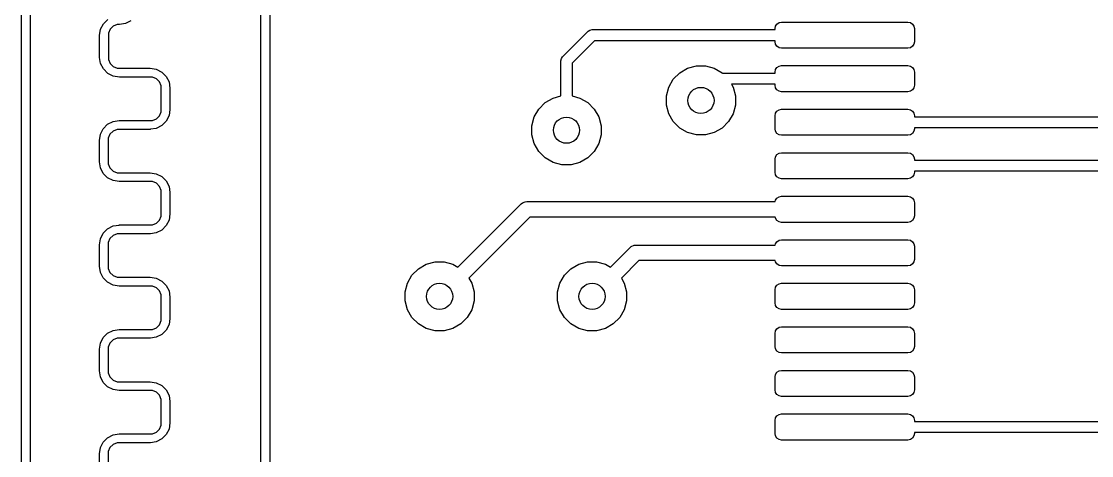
# Model space of a CAD drawing. Extents: x 0.98 to 8.13, y -3.46 to -0.83.
# Drawn here: x 4.3582 to 4.8419, y -2.0897 to -1.8934 of the extents above; entities that cross this region are included whole.
import ezdxf

# ---------------------------------------------------------------- set-up
doc = ezdxf.new("R2010")
doc.units = 0
doc.header["$MEASUREMENT"] = 0
doc.layers.add('BLACK', color=7, linetype='CONTINUOUS')

msp = doc.modelspace()

# ---------------------------------------------------------------- linework, layer by layer
at = {"layer": 'BLACK', "linetype": 'CONTINUOUS'}
for p, q in [((4.35824, -2.21457), (4.35824, -1.85039)), ((4.36224, -1.85122), (4.36224, -2.21457)), ((4.4665, -2.18901), (4.4665, -1.86024)), ((4.4705, -1.86106), (4.4705, -2.1895)), ((4.394, -1.89695), (4.39527, -1.89446)), ((4.39527, -1.89446), (4.39725, -1.89248)), ((4.3997, -1.89553), (4.39831, -1.89692)), ((4.40152, -1.89477), (4.3997, -1.89553)), ((4.4025, -1.89477), (4.40152, -1.89477)), ((4.40251, -1.89477), (4.4025, -1.89477)), ((4.4025, -1.89477), (4.4025, -1.89477)), ((4.40527, -1.89433), (4.40251, -1.89477)), ((4.40776, -1.89306), (4.40527, -1.89433)), ((4.69882, -1.89665), (4.69904, -1.89552)), ((4.69904, -1.89552), (4.69968, -1.89457)), ((4.69968, -1.89457), (4.70064, -1.89393)), ((4.70064, -1.89393), (4.70177, -1.8937)), ((4.70177, -1.8937), (4.75886, -1.8937)), ((4.75886, -1.8937), (4.75999, -1.89393)), ((4.75999, -1.89393), (4.76095, -1.89457)), ((4.76095, -1.89457), (4.76159, -1.89552)), ((4.76159, -1.89552), (4.76181, -1.89665)), ((4.39356, -1.89972), (4.394, -1.89695)), ((4.39356, -1.90963), (4.39356, -1.89972)), ((4.39356, -1.89972), (4.39356, -1.89972)), ((4.39356, -1.89972), (4.39356, -1.89972)), ((4.39831, -1.89692), (4.39756, -1.89874)), ((4.39756, -1.89874), (4.39756, -1.89972)), ((4.39756, -1.89972), (4.39756, -1.90963)), ((4.60282, -1.9094), (4.61437, -1.89784)), ((4.61437, -1.89784), (4.61519, -1.8973)), ((4.61519, -1.8973), (4.61614, -1.89711)), ((4.61614, -1.89711), (4.69882, -1.89711)), ((4.69882, -1.89711), (4.69882, -1.89665)), ((4.76181, -1.89665), (4.76181, -1.90256)), ((4.61718, -1.90211), (4.60708, -1.9122)), ((4.69882, -1.90211), (4.61718, -1.90211)), ((4.69882, -1.90256), (4.69882, -1.90211)), ((4.69904, -1.90369), (4.69882, -1.90256)), ((4.69968, -1.90465), (4.69904, -1.90369)), ((4.70064, -1.90529), (4.69968, -1.90465)), ((4.70177, -1.90551), (4.70064, -1.90529)), ((4.75886, -1.90551), (4.70177, -1.90551)), ((4.75999, -1.90529), (4.75886, -1.90551)), ((4.76095, -1.90465), (4.75999, -1.90529)), ((4.76159, -1.90369), (4.76095, -1.90465)), ((4.76181, -1.90256), (4.76159, -1.90369)), ((4.39357, -1.90968), (4.39356, -1.90963)), ((4.394, -1.91239), (4.39357, -1.90968)), ((4.39756, -1.90963), (4.39756, -1.90963)), ((4.39756, -1.90963), (4.39756, -1.90963)), ((4.39756, -1.90963), (4.39756, -1.90963)), ((4.39756, -1.90963), (4.39756, -1.91061)), ((4.60208, -1.91116), (4.60227, -1.91021)), ((4.60227, -1.91021), (4.60282, -1.9094)), ((4.39527, -1.91489), (4.394, -1.91239)), ((4.39725, -1.91687), (4.39527, -1.91489)), ((4.39756, -1.91061), (4.39831, -1.91243)), ((4.39831, -1.91243), (4.3997, -1.91382)), ((4.3997, -1.91382), (4.40152, -1.91457)), ((4.40152, -1.91457), (4.4025, -1.91457)), ((4.4025, -1.91457), (4.40945, -1.91457)), ((4.40945, -1.91457), (4.41642, -1.91457)), ((4.41642, -1.91457), (4.41642, -1.91458)), ((4.41642, -1.91458), (4.41919, -1.91501)), ((4.41919, -1.91501), (4.42169, -1.91629)), ((4.60208, -1.9271), (4.60208, -1.91116)), ((4.60708, -1.9122), (4.60708, -1.9271)), ((4.65577, -1.91664), (4.65933, -1.91458)), ((4.65933, -1.91458), (4.6633, -1.91352)), ((4.6633, -1.91352), (4.66741, -1.91352)), ((4.66741, -1.91352), (4.67138, -1.91458)), ((4.67138, -1.91458), (4.67494, -1.91664)), ((4.69882, -1.91634), (4.69904, -1.91521)), ((4.69904, -1.91521), (4.69968, -1.91425)), ((4.69968, -1.91425), (4.70064, -1.91361)), ((4.70064, -1.91361), (4.70177, -1.91339)), ((4.70177, -1.91339), (4.75886, -1.91339)), ((4.75886, -1.91339), (4.75999, -1.91361)), ((4.75999, -1.91361), (4.76095, -1.91425)), ((4.76095, -1.91425), (4.76159, -1.91521)), ((4.76159, -1.91521), (4.76181, -1.91634)), ((4.39974, -1.91814), (4.39725, -1.91687)), ((4.4025, -1.91857), (4.39974, -1.91814)), ((4.40945, -1.91857), (4.4025, -1.91857)), ((4.4025, -1.91857), (4.4025, -1.91857)), ((4.4025, -1.91857), (4.4025, -1.91857)), ((4.41642, -1.91857), (4.40945, -1.91857)), ((4.41741, -1.91857), (4.41642, -1.91857)), ((4.41642, -1.91857), (4.41642, -1.91857)), ((4.41642, -1.91857), (4.41642, -1.91857)), ((4.41924, -1.91933), (4.41741, -1.91857)), ((4.42064, -1.92073), (4.41924, -1.91933)), ((4.42169, -1.91629), (4.42368, -1.91827)), ((4.42368, -1.91827), (4.42495, -1.92077)), ((4.65081, -1.92311), (4.65286, -1.91955)), ((4.65286, -1.91955), (4.65577, -1.91664)), ((4.67494, -1.91664), (4.67511, -1.91681)), ((4.67511, -1.91681), (4.6752, -1.91679)), ((4.6752, -1.91679), (4.69882, -1.91679)), ((4.69882, -1.91679), (4.69882, -1.91634)), ((4.76181, -1.91634), (4.76181, -1.92224)), ((4.42139, -1.92256), (4.42064, -1.92073)), ((4.42139, -1.92353), (4.42139, -1.92256)), ((4.42139, -1.92355), (4.42139, -1.92353)), ((4.42139, -1.93323), (4.42139, -1.92355)), ((4.42495, -1.92077), (4.42539, -1.92354)), ((4.42539, -1.92354), (4.42539, -1.92354)), ((4.42539, -1.92354), (4.42539, -1.92355)), ((4.42539, -1.92355), (4.42539, -1.92355)), ((4.42539, -1.92355), (4.42539, -1.93323)), ((4.64974, -1.92708), (4.65081, -1.92311)), ((4.69882, -1.92179), (4.67914, -1.92179)), ((4.67914, -1.92179), (4.6799, -1.92311)), ((4.6799, -1.92311), (4.68097, -1.92708)), ((4.69882, -1.92224), (4.69882, -1.92179)), ((4.69904, -1.92337), (4.69882, -1.92224)), ((4.69968, -1.92433), (4.69904, -1.92337)), ((4.70064, -1.92497), (4.69968, -1.92433)), ((4.70177, -1.9252), (4.70064, -1.92497)), ((4.75999, -1.92497), (4.75886, -1.9252)), ((4.76095, -1.92433), (4.75999, -1.92497)), ((4.76159, -1.92337), (4.76095, -1.92433)), ((4.76181, -1.92224), (4.76159, -1.92337)), ((4.595, -1.9301), (4.59856, -1.92805)), ((4.59856, -1.92805), (4.60208, -1.9271)), ((4.60708, -1.9271), (4.61061, -1.92805)), ((4.61061, -1.92805), (4.61417, -1.9301)), ((4.64974, -1.93119), (4.64974, -1.92708)), ((4.68097, -1.92708), (4.68097, -1.93119)), ((4.75886, -1.9252), (4.70177, -1.9252)), ((4.42063, -1.93604), (4.42139, -1.93421)), ((4.42139, -1.93421), (4.42139, -1.93323)), ((4.42539, -1.93323), (4.42495, -1.936)), ((4.42539, -1.93323), (4.42539, -1.93323)), ((4.42539, -1.93323), (4.42539, -1.93323)), ((4.59003, -1.93657), (4.59209, -1.93301)), ((4.59209, -1.93301), (4.595, -1.9301)), ((4.61417, -1.9301), (4.61708, -1.93301)), ((4.61708, -1.93301), (4.61913, -1.93657)), ((4.65081, -1.93516), (4.64974, -1.93119)), ((4.68097, -1.93119), (4.6799, -1.93516)), ((4.69904, -1.93489), (4.69968, -1.93394)), ((4.69968, -1.93394), (4.70064, -1.9333)), ((4.70064, -1.9333), (4.70177, -1.93307)), ((4.70177, -1.93307), (4.75886, -1.93307)), ((4.75886, -1.93307), (4.75999, -1.9333)), ((4.75999, -1.9333), (4.76095, -1.93394)), ((4.76095, -1.93394), (4.76159, -1.93489)), ((4.39721, -1.93991), (4.39971, -1.93864)), ((4.39971, -1.93864), (4.40239, -1.93821)), ((4.40239, -1.93821), (4.40248, -1.9382)), ((4.40248, -1.9382), (4.40945, -1.9382)), ((4.40945, -1.9382), (4.41642, -1.9382)), ((4.41642, -1.9382), (4.41642, -1.93819)), ((4.41642, -1.93819), (4.41741, -1.93819)), ((4.41642, -1.9382), (4.41642, -1.9382)), ((4.41642, -1.9382), (4.41642, -1.9382)), ((4.41741, -1.93819), (4.41923, -1.93744)), ((4.41923, -1.93744), (4.42063, -1.93604)), ((4.42368, -1.9385), (4.42169, -1.94048)), ((4.42495, -1.936), (4.42368, -1.9385)), ((4.58897, -1.94054), (4.59003, -1.93657)), ((4.61913, -1.93657), (4.6202, -1.94054)), ((4.65286, -1.93872), (4.65081, -1.93516)), ((4.65577, -1.94163), (4.65286, -1.93872)), ((4.67785, -1.93872), (4.67494, -1.94163)), ((4.6799, -1.93516), (4.67785, -1.93872)), ((4.69882, -1.93602), (4.69904, -1.93489)), ((4.69882, -1.94193), (4.69882, -1.93602)), ((4.76159, -1.93489), (4.76181, -1.93602)), ((4.76181, -1.93602), (4.76181, -1.93648)), ((4.76181, -1.93648), (5.00984, -1.93648)), ((4.39395, -1.9444), (4.39522, -1.9419)), ((4.39522, -1.9419), (4.39721, -1.93991)), ((4.39966, -1.94296), (4.39826, -1.94435)), ((4.40149, -1.9422), (4.39966, -1.94296)), ((4.40248, -1.9422), (4.40149, -1.9422)), ((4.40945, -1.9422), (4.40248, -1.9422)), ((4.40248, -1.9422), (4.40248, -1.9422)), ((4.40248, -1.9422), (4.40248, -1.9422)), ((4.40248, -1.9422), (4.40248, -1.9422)), ((4.41642, -1.9422), (4.40945, -1.9422)), ((4.41651, -1.94218), (4.41642, -1.9422)), ((4.41642, -1.9422), (4.41642, -1.9422)), ((4.41919, -1.94175), (4.41651, -1.94218)), ((4.42169, -1.94048), (4.41919, -1.94175)), ((4.58897, -1.94465), (4.58897, -1.94054)), ((4.6202, -1.94054), (4.6202, -1.94465)), ((4.65933, -1.94368), (4.65577, -1.94163)), ((4.6633, -1.94475), (4.65933, -1.94368)), ((4.67138, -1.94368), (4.66741, -1.94475)), ((4.67494, -1.94163), (4.67138, -1.94368)), ((4.69904, -1.94306), (4.69882, -1.94193)), ((4.69968, -1.94402), (4.69904, -1.94306)), ((4.70064, -1.94466), (4.69968, -1.94402)), ((4.76095, -1.94402), (4.75999, -1.94466)), ((4.76159, -1.94306), (4.76095, -1.94402)), ((4.76181, -1.94193), (4.76159, -1.94306)), ((5.00881, -1.94148), (4.76181, -1.94148)), ((4.76181, -1.94148), (4.76181, -1.94193)), ((4.39351, -1.94717), (4.39395, -1.9444)), ((4.39351, -1.95685), (4.39351, -1.94717)), ((4.39351, -1.94717), (4.39351, -1.94717)), ((4.39351, -1.94717), (4.39351, -1.94717)), ((4.39826, -1.94435), (4.39751, -1.94618)), ((4.39751, -1.94618), (4.39751, -1.94717)), ((4.39751, -1.94717), (4.39751, -1.95685)), ((4.59003, -1.94862), (4.58897, -1.94465)), ((4.59209, -1.95218), (4.59003, -1.94862)), ((4.61913, -1.94862), (4.61708, -1.95218)), ((4.6202, -1.94465), (4.61913, -1.94862)), ((4.66741, -1.94475), (4.6633, -1.94475)), ((4.70177, -1.94488), (4.70064, -1.94466)), ((4.75886, -1.94488), (4.70177, -1.94488)), ((4.75999, -1.94466), (4.75886, -1.94488)), ((4.595, -1.95509), (4.59209, -1.95218)), ((4.61708, -1.95218), (4.61417, -1.95509)), ((4.69904, -1.95458), (4.69968, -1.95362)), ((4.69968, -1.95362), (4.70064, -1.95298)), ((4.70064, -1.95298), (4.70177, -1.95276)), ((4.70177, -1.95276), (4.75886, -1.95276)), ((4.75886, -1.95276), (4.75999, -1.95298)), ((4.75999, -1.95298), (4.76095, -1.95362)), ((4.76095, -1.95362), (4.76159, -1.95458)), ((4.39394, -1.95962), (4.3935, -1.95685)), ((4.3935, -1.95685), (4.39351, -1.95685)), ((4.39351, -1.95685), (4.39351, -1.95685)), ((4.39351, -1.95685), (4.39351, -1.95685)), ((4.39751, -1.95685), (4.3975, -1.95687)), ((4.3975, -1.95687), (4.3975, -1.95784)), ((4.3975, -1.95784), (4.39826, -1.95966)), ((4.59856, -1.95715), (4.595, -1.95509)), ((4.60253, -1.95821), (4.59856, -1.95715)), ((4.60664, -1.95821), (4.60253, -1.95821)), ((4.61061, -1.95715), (4.60664, -1.95821)), ((4.61417, -1.95509), (4.61061, -1.95715)), ((4.69882, -1.95571), (4.69904, -1.95458)), ((4.69882, -1.96161), (4.69882, -1.95571)), ((4.76159, -1.95458), (4.76181, -1.95571)), ((4.76181, -1.95571), (4.76181, -1.95616)), ((4.76181, -1.95616), (4.99395, -1.95616)), ((4.39522, -1.96212), (4.39394, -1.95962)), ((4.3972, -1.96411), (4.39522, -1.96212)), ((4.39826, -1.95966), (4.39966, -1.96106)), ((4.39966, -1.96106), (4.40149, -1.96182)), ((4.40149, -1.96182), (4.40248, -1.96182)), ((4.40248, -1.96182), (4.40248, -1.96182)), ((4.40248, -1.96182), (4.40248, -1.96182)), ((4.40248, -1.96182), (4.40945, -1.96182)), ((4.40945, -1.96182), (4.41642, -1.96182)), ((4.41642, -1.96182), (4.41642, -1.96182)), ((4.41642, -1.96182), (4.41919, -1.96226)), ((4.41919, -1.96226), (4.42169, -1.96353)), ((4.42169, -1.96353), (4.42368, -1.96552)), ((4.69904, -1.96274), (4.69882, -1.96161)), ((4.69968, -1.9637), (4.69904, -1.96274)), ((4.76159, -1.96274), (4.76095, -1.9637)), ((4.76181, -1.96161), (4.76159, -1.96274)), ((4.99292, -1.96116), (4.76181, -1.96116)), ((4.76181, -1.96116), (4.76181, -1.96161)), ((4.39971, -1.96538), (4.3972, -1.96411)), ((4.40248, -1.96582), (4.39971, -1.96538)), ((4.40945, -1.96582), (4.40248, -1.96582)), ((4.40248, -1.96582), (4.40248, -1.96582)), ((4.40248, -1.96582), (4.40248, -1.96582)), ((4.41642, -1.96582), (4.40945, -1.96582)), ((4.41741, -1.96582), (4.41642, -1.96582)), ((4.41642, -1.96582), (4.41642, -1.96582)), ((4.41642, -1.96582), (4.41642, -1.96582)), ((4.41924, -1.96658), (4.41741, -1.96582)), ((4.42064, -1.96797), (4.41924, -1.96658)), ((4.42139, -1.9698), (4.42064, -1.96797)), ((4.42368, -1.96552), (4.42495, -1.96802)), ((4.42495, -1.96802), (4.42539, -1.97079)), ((4.70064, -1.96434), (4.69968, -1.9637)), ((4.70177, -1.96457), (4.70064, -1.96434)), ((4.75886, -1.96457), (4.70177, -1.96457)), ((4.75999, -1.96434), (4.75886, -1.96457)), ((4.76095, -1.9637), (4.75999, -1.96434)), ((4.42139, -1.97077), (4.42139, -1.9698)), ((4.42139, -1.97079), (4.42139, -1.97077)), ((4.42139, -1.98047), (4.42139, -1.97079)), ((4.42539, -1.97079), (4.42539, -1.97079)), ((4.42539, -1.97079), (4.42539, -1.97079)), ((4.42539, -1.97079), (4.42539, -1.97079)), ((4.42539, -1.97079), (4.42539, -1.98047)), ((4.69904, -1.97426), (4.69968, -1.97331)), ((4.69968, -1.97331), (4.70064, -1.97267)), ((4.70064, -1.97267), (4.70177, -1.97244)), ((4.70177, -1.97244), (4.75886, -1.97244)), ((4.75886, -1.97244), (4.75999, -1.97267)), ((4.75999, -1.97267), (4.76095, -1.97331)), ((4.76095, -1.97331), (4.76159, -1.97426)), ((4.55554, -2.00448), (4.58414, -1.97587)), ((4.58414, -1.97587), (4.58467, -1.97544)), ((4.58467, -1.97544), (4.58593, -1.97491)), ((4.58593, -1.97491), (4.58661, -1.97485)), ((4.58661, -1.97485), (4.69893, -1.97485)), ((4.69893, -1.97485), (4.69904, -1.97426)), ((4.76159, -1.97426), (4.76181, -1.97539)), ((4.76181, -1.97539), (4.76181, -1.9813)), ((4.42063, -1.98328), (4.42139, -1.98146)), ((4.42139, -1.98146), (4.42139, -1.98047)), ((4.42539, -1.98047), (4.42495, -1.98324)), ((4.42539, -1.98047), (4.42539, -1.98047)), ((4.42539, -1.98047), (4.42539, -1.98047)), ((4.58806, -1.98185), (4.56049, -2.00942)), ((4.69893, -1.98185), (4.58806, -1.98185)), ((4.69904, -1.98243), (4.69893, -1.98185)), ((4.69968, -1.98339), (4.69904, -1.98243)), ((4.76159, -1.98243), (4.76095, -1.98339)), ((4.76181, -1.9813), (4.76159, -1.98243)), ((4.39522, -1.98914), (4.39721, -1.98716)), ((4.39721, -1.98716), (4.39971, -1.98588)), ((4.39971, -1.98588), (4.40239, -1.98546)), ((4.40239, -1.98546), (4.40248, -1.98544)), ((4.40248, -1.98544), (4.40945, -1.98544)), ((4.40945, -1.98544), (4.41642, -1.98544)), ((4.41642, -1.98544), (4.41642, -1.98544)), ((4.41642, -1.98544), (4.41642, -1.98544)), ((4.41642, -1.98544), (4.41642, -1.98544)), ((4.41642, -1.98544), (4.41741, -1.98544)), ((4.41741, -1.98544), (4.41923, -1.98468)), ((4.42169, -1.98773), (4.41919, -1.989)), ((4.41923, -1.98468), (4.42063, -1.98328)), ((4.42368, -1.98574), (4.42169, -1.98773)), ((4.42495, -1.98324), (4.42368, -1.98574)), ((4.70064, -1.98403), (4.69968, -1.98339)), ((4.70177, -1.98425), (4.70064, -1.98403)), ((4.75886, -1.98425), (4.70177, -1.98425)), ((4.75999, -1.98403), (4.75886, -1.98425)), ((4.76095, -1.98339), (4.75999, -1.98403)), ((4.39351, -1.99441), (4.39395, -1.99164)), ((4.39395, -1.99164), (4.39522, -1.98914)), ((4.39826, -1.9916), (4.39751, -1.99342)), ((4.39966, -1.9902), (4.39826, -1.9916)), ((4.40149, -1.98944), (4.39966, -1.9902)), ((4.40248, -1.98944), (4.40149, -1.98944)), ((4.40945, -1.98944), (4.40248, -1.98944)), ((4.40248, -1.98944), (4.40248, -1.98944)), ((4.40248, -1.98944), (4.40248, -1.98944)), ((4.40248, -1.98944), (4.40248, -1.98944)), ((4.41642, -1.98944), (4.40945, -1.98944)), ((4.41651, -1.98942), (4.41642, -1.98944)), ((4.41642, -1.98944), (4.41642, -1.98944)), ((4.41919, -1.989), (4.41651, -1.98942)), ((4.69968, -1.99299), (4.70064, -1.99235)), ((4.70064, -1.99235), (4.70177, -1.99213)), ((4.70177, -1.99213), (4.75886, -1.99213)), ((4.75886, -1.99213), (4.75999, -1.99235)), ((4.75999, -1.99235), (4.76095, -1.99299)), ((4.39351, -2.00409), (4.39351, -1.99441)), ((4.39351, -1.99441), (4.39351, -1.99441)), ((4.39351, -1.99441), (4.39351, -1.99441)), ((4.39751, -1.99342), (4.39751, -1.99441)), ((4.39751, -1.99441), (4.39751, -2.00409)), ((4.62443, -2.00448), (4.63335, -1.99556)), ((4.63335, -1.99556), (4.63388, -1.99512)), ((4.63388, -1.99512), (4.63514, -1.9946)), ((4.63514, -1.9946), (4.63583, -1.99453)), ((4.63583, -1.99453), (4.69893, -1.99453)), ((4.69893, -1.99453), (4.69904, -1.99395)), ((4.69904, -1.99395), (4.69968, -1.99299)), ((4.76095, -1.99299), (4.76159, -1.99395)), ((4.76159, -1.99395), (4.76181, -1.99508)), ((4.76181, -1.99508), (4.76181, -2.00098)), ((4.54122, -2.00317), (4.54519, -2.0021)), ((4.54519, -2.0021), (4.5493, -2.0021)), ((4.5493, -2.0021), (4.55327, -2.00317)), ((4.61012, -2.00317), (4.61409, -2.0021)), ((4.61409, -2.0021), (4.6182, -2.0021)), ((4.6182, -2.0021), (4.62217, -2.00317)), ((4.63728, -2.00153), (4.62938, -2.00942)), ((4.69893, -2.00153), (4.63728, -2.00153)), ((4.69904, -2.00211), (4.69893, -2.00153)), ((4.69968, -2.00307), (4.69904, -2.00211)), ((4.76159, -2.00211), (4.76095, -2.00307)), ((4.76181, -2.00098), (4.76159, -2.00211)), ((4.39394, -2.00687), (4.3935, -2.00409)), ((4.3935, -2.00409), (4.39351, -2.00409)), ((4.39351, -2.00409), (4.39351, -2.00409)), ((4.39351, -2.00409), (4.39351, -2.00409)), ((4.39522, -2.00937), (4.39394, -2.00687)), ((4.39751, -2.00409), (4.3975, -2.00411)), ((4.3975, -2.00411), (4.3975, -2.00508)), ((4.3975, -2.00508), (4.39826, -2.00691)), ((4.39826, -2.00691), (4.39966, -2.00831)), ((4.53475, -2.00813), (4.53766, -2.00522)), ((4.53766, -2.00522), (4.54122, -2.00317)), ((4.55327, -2.00317), (4.55554, -2.00448)), ((4.60365, -2.00813), (4.60655, -2.00522)), ((4.60655, -2.00522), (4.61012, -2.00317)), ((4.62217, -2.00317), (4.62443, -2.00448)), ((4.70064, -2.00371), (4.69968, -2.00307)), ((4.70177, -2.00394), (4.70064, -2.00371)), ((4.75886, -2.00394), (4.70177, -2.00394)), ((4.75999, -2.00371), (4.75886, -2.00394)), ((4.76095, -2.00307), (4.75999, -2.00371)), ((4.3972, -2.01135), (4.39522, -2.00937)), ((4.39971, -2.01262), (4.3972, -2.01135)), ((4.39966, -2.00831), (4.40149, -2.00906)), ((4.40149, -2.00906), (4.40248, -2.00906)), ((4.40248, -2.00906), (4.40248, -2.00906)), ((4.40248, -2.00906), (4.40248, -2.00906)), ((4.40248, -2.00906), (4.40945, -2.00906)), ((4.40945, -2.00906), (4.41642, -2.00906)), ((4.41642, -2.00906), (4.41642, -2.00906)), ((4.41642, -2.00906), (4.41919, -2.0095)), ((4.41919, -2.0095), (4.42169, -2.01078)), ((4.42169, -2.01078), (4.42368, -2.01276)), ((4.53163, -2.01566), (4.53269, -2.01169)), ((4.53269, -2.01169), (4.53475, -2.00813)), ((4.56049, -2.00942), (4.56179, -2.01169)), ((4.56179, -2.01169), (4.56286, -2.01566)), ((4.60053, -2.01566), (4.60159, -2.01169)), ((4.60159, -2.01169), (4.60365, -2.00813)), ((4.62938, -2.00942), (4.63069, -2.01169)), ((4.63069, -2.01169), (4.63176, -2.01566)), ((4.69968, -2.01268), (4.70064, -2.01204)), ((4.70064, -2.01204), (4.70177, -2.01181)), ((4.70177, -2.01181), (4.75886, -2.01181)), ((4.75886, -2.01181), (4.75999, -2.01204)), ((4.75999, -2.01204), (4.76095, -2.01268)), ((4.40248, -2.01306), (4.39971, -2.01262)), ((4.40945, -2.01306), (4.40248, -2.01306)), ((4.40248, -2.01306), (4.40248, -2.01306)), ((4.40248, -2.01306), (4.40248, -2.01306)), ((4.41642, -2.01306), (4.40945, -2.01306)), ((4.41741, -2.01306), (4.41642, -2.01306)), ((4.41642, -2.01306), (4.41642, -2.01306)), ((4.41642, -2.01306), (4.41642, -2.01306)), ((4.41924, -2.01382), (4.41741, -2.01306)), ((4.42064, -2.01522), (4.41924, -2.01382)), ((4.42139, -2.01705), (4.42064, -2.01522)), ((4.42368, -2.01276), (4.42495, -2.01526)), ((4.42495, -2.01526), (4.42539, -2.01803)), ((4.53163, -2.01977), (4.53163, -2.01566)), ((4.56286, -2.01566), (4.56286, -2.01977)), ((4.60053, -2.01977), (4.60053, -2.01566)), ((4.63176, -2.01566), (4.63176, -2.01977)), ((4.69882, -2.01476), (4.69904, -2.01363)), ((4.69882, -2.02067), (4.69882, -2.01476)), ((4.69904, -2.01363), (4.69968, -2.01268)), ((4.76095, -2.01268), (4.76159, -2.01363)), ((4.76159, -2.01363), (4.76181, -2.01476)), ((4.76181, -2.01476), (4.76181, -2.02067)), ((4.42139, -2.01802), (4.42139, -2.01705)), ((4.42139, -2.01803), (4.42139, -2.01802)), ((4.42139, -2.02771), (4.42139, -2.01803)), ((4.42539, -2.01803), (4.42539, -2.01803)), ((4.42539, -2.01803), (4.42539, -2.01803)), ((4.42539, -2.01803), (4.42539, -2.01803)), ((4.42539, -2.01803), (4.42539, -2.02771)), ((4.53269, -2.02374), (4.53163, -2.01977)), ((4.56286, -2.01977), (4.56179, -2.02374)), ((4.60159, -2.02374), (4.60053, -2.01977)), ((4.63176, -2.01977), (4.63069, -2.02374)), ((4.69904, -2.0218), (4.69882, -2.02067)), ((4.76181, -2.02067), (4.76159, -2.0218)), ((4.53475, -2.0273), (4.53269, -2.02374)), ((4.56179, -2.02374), (4.55974, -2.0273)), ((4.60365, -2.0273), (4.60159, -2.02374)), ((4.63069, -2.02374), (4.62864, -2.0273)), ((4.69968, -2.02276), (4.69904, -2.0218)), ((4.70064, -2.0234), (4.69968, -2.02276)), ((4.70177, -2.02362), (4.70064, -2.0234)), ((4.75886, -2.02362), (4.70177, -2.02362)), ((4.75999, -2.0234), (4.75886, -2.02362)), ((4.76095, -2.02276), (4.75999, -2.0234)), ((4.76159, -2.0218), (4.76095, -2.02276)), ((4.41923, -2.03193), (4.42063, -2.03053)), ((4.42063, -2.03053), (4.42139, -2.0287)), ((4.42139, -2.0287), (4.42139, -2.02771)), ((4.42495, -2.03049), (4.42368, -2.03299)), ((4.42539, -2.02771), (4.42495, -2.03049)), ((4.42539, -2.02771), (4.42539, -2.02771)), ((4.42539, -2.02771), (4.42539, -2.02771)), ((4.53766, -2.03021), (4.53475, -2.0273)), ((4.54122, -2.03227), (4.53766, -2.03021)), ((4.55683, -2.03021), (4.55327, -2.03227)), ((4.55974, -2.0273), (4.55683, -2.03021)), ((4.60655, -2.03021), (4.60365, -2.0273)), ((4.61012, -2.03227), (4.60655, -2.03021)), ((4.62573, -2.03021), (4.62217, -2.03227)), ((4.62864, -2.0273), (4.62573, -2.03021)), ((4.39522, -2.03638), (4.39721, -2.0344)), ((4.39721, -2.0344), (4.39971, -2.03313)), ((4.39971, -2.03313), (4.40239, -2.0327)), ((4.40239, -2.0327), (4.40248, -2.03269)), ((4.40248, -2.03269), (4.40945, -2.03269)), ((4.40945, -2.03269), (4.41642, -2.03269)), ((4.41642, -2.03269), (4.41642, -2.03268)), ((4.41642, -2.03268), (4.41741, -2.03268)), ((4.41642, -2.03269), (4.41642, -2.03269)), ((4.41642, -2.03269), (4.41642, -2.03269)), ((4.41741, -2.03268), (4.41923, -2.03193)), ((4.42169, -2.03497), (4.41919, -2.03624)), ((4.42368, -2.03299), (4.42169, -2.03497)), ((4.54519, -2.03333), (4.54122, -2.03227)), ((4.5493, -2.03333), (4.54519, -2.03333)), ((4.55327, -2.03227), (4.5493, -2.03333)), ((4.61409, -2.03333), (4.61012, -2.03227)), ((4.6182, -2.03333), (4.61409, -2.03333)), ((4.62217, -2.03227), (4.6182, -2.03333)), ((4.69882, -2.03445), (4.69904, -2.03332)), ((4.69882, -2.04035), (4.69882, -2.03445)), ((4.69904, -2.03332), (4.69968, -2.03236)), ((4.69968, -2.03236), (4.70064, -2.03172)), ((4.70064, -2.03172), (4.70177, -2.0315)), ((4.70177, -2.0315), (4.75886, -2.0315)), ((4.75886, -2.0315), (4.75999, -2.03172)), ((4.75999, -2.03172), (4.76095, -2.03236)), ((4.76095, -2.03236), (4.76159, -2.03332)), ((4.76159, -2.03332), (4.76181, -2.03445)), ((4.76181, -2.03445), (4.76181, -2.04035)), ((4.39351, -2.04166), (4.39395, -2.03888)), ((4.39395, -2.03888), (4.39522, -2.03638)), ((4.39826, -2.03884), (4.39751, -2.04067)), ((4.39751, -2.04067), (4.39751, -2.04166)), ((4.39966, -2.03744), (4.39826, -2.03884)), ((4.40149, -2.03669), (4.39966, -2.03744)), ((4.40248, -2.03669), (4.40149, -2.03669)), ((4.40248, -2.03669), (4.40248, -2.03669)), ((4.40248, -2.03669), (4.40248, -2.03669)), ((4.40945, -2.03669), (4.40248, -2.03669)), ((4.40248, -2.03669), (4.40248, -2.03669)), ((4.41642, -2.03669), (4.40945, -2.03669)), ((4.41651, -2.03667), (4.41642, -2.03669)), ((4.41642, -2.03669), (4.41642, -2.03669)), ((4.41919, -2.03624), (4.41651, -2.03667)), ((4.69904, -2.04148), (4.69882, -2.04035)), ((4.76181, -2.04035), (4.76159, -2.04148)), ((4.39351, -2.05134), (4.39351, -2.04166)), ((4.39351, -2.04166), (4.39351, -2.04166)), ((4.39351, -2.04166), (4.39351, -2.04166)), ((4.39751, -2.04166), (4.39751, -2.05134)), ((4.69968, -2.04244), (4.69904, -2.04148)), ((4.70064, -2.04308), (4.69968, -2.04244)), ((4.70177, -2.04331), (4.70064, -2.04308)), ((4.75886, -2.04331), (4.70177, -2.04331)), ((4.75999, -2.04308), (4.75886, -2.04331)), ((4.76095, -2.04244), (4.75999, -2.04308)), ((4.76159, -2.04148), (4.76095, -2.04244)), ((4.39394, -2.05411), (4.3935, -2.05134)), ((4.3935, -2.05134), (4.39351, -2.05134)), ((4.39351, -2.05134), (4.39351, -2.05134)), ((4.39351, -2.05134), (4.39351, -2.05134)), ((4.39522, -2.05661), (4.39394, -2.05411)), ((4.39751, -2.05134), (4.3975, -2.05135)), ((4.3975, -2.05135), (4.3975, -2.05232)), ((4.3975, -2.05232), (4.39826, -2.05415)), ((4.39826, -2.05415), (4.39966, -2.05555)), ((4.39966, -2.05555), (4.40149, -2.05631)), ((4.69882, -2.05413), (4.69904, -2.053)), ((4.69882, -2.06004), (4.69882, -2.05413)), ((4.69904, -2.053), (4.69968, -2.05205)), ((4.69968, -2.05205), (4.70064, -2.05141)), ((4.70064, -2.05141), (4.70177, -2.05118)), ((4.70177, -2.05118), (4.75886, -2.05118)), ((4.75886, -2.05118), (4.75999, -2.05141)), ((4.75999, -2.05141), (4.76095, -2.05205)), ((4.76095, -2.05205), (4.76159, -2.053)), ((4.76159, -2.053), (4.76181, -2.05413)), ((4.76181, -2.05413), (4.76181, -2.06004)), ((4.3972, -2.05859), (4.39522, -2.05661)), ((4.39971, -2.05987), (4.3972, -2.05859)), ((4.40248, -2.06031), (4.39971, -2.05987)), ((4.40149, -2.05631), (4.40248, -2.05631)), ((4.40248, -2.05631), (4.40248, -2.05631)), ((4.40248, -2.05631), (4.40248, -2.05631)), ((4.40248, -2.05631), (4.40945, -2.05631)), ((4.40945, -2.06031), (4.40248, -2.06031)), ((4.40248, -2.06031), (4.40248, -2.06031)), ((4.40248, -2.06031), (4.40248, -2.06031)), ((4.40945, -2.05631), (4.41642, -2.05631)), ((4.41642, -2.06031), (4.40945, -2.06031)), ((4.41642, -2.05631), (4.41642, -2.05631)), ((4.41642, -2.05631), (4.41919, -2.05675)), ((4.41741, -2.06031), (4.41642, -2.06031)), ((4.41642, -2.06031), (4.41642, -2.06031)), ((4.41642, -2.06031), (4.41642, -2.06031)), ((4.41924, -2.06106), (4.41741, -2.06031)), ((4.41919, -2.05675), (4.42169, -2.05802)), ((4.42169, -2.05802), (4.42368, -2.06)), ((4.42368, -2.06), (4.42495, -2.0625)), ((4.69904, -2.06117), (4.69882, -2.06004)), ((4.76181, -2.06004), (4.76159, -2.06117)), ((4.42064, -2.06246), (4.41924, -2.06106)), ((4.42139, -2.06429), (4.42064, -2.06246)), ((4.42139, -2.06526), (4.42139, -2.06429)), ((4.42495, -2.0625), (4.42539, -2.06528)), ((4.69968, -2.06213), (4.69904, -2.06117)), ((4.70064, -2.06277), (4.69968, -2.06213)), ((4.70177, -2.06299), (4.70064, -2.06277)), ((4.75886, -2.06299), (4.70177, -2.06299)), ((4.75999, -2.06277), (4.75886, -2.06299)), ((4.76095, -2.06213), (4.75999, -2.06277)), ((4.76159, -2.06117), (4.76095, -2.06213)), ((4.42139, -2.06528), (4.42139, -2.06526)), ((4.42139, -2.07496), (4.42139, -2.06528)), ((4.42539, -2.06528), (4.42539, -2.06528)), ((4.42539, -2.06528), (4.42539, -2.06528)), ((4.42539, -2.06528), (4.42539, -2.06528)), ((4.42539, -2.06528), (4.42539, -2.07496)), ((4.69882, -2.07382), (4.69904, -2.07269)), ((4.69882, -2.07972), (4.69882, -2.07382)), ((4.69904, -2.07269), (4.69968, -2.07173)), ((4.69968, -2.07173), (4.70064, -2.07109)), ((4.70064, -2.07109), (4.70177, -2.07087)), ((4.70177, -2.07087), (4.75886, -2.07087)), ((4.75886, -2.07087), (4.75999, -2.07109)), ((4.75999, -2.07109), (4.76095, -2.07173)), ((4.76095, -2.07173), (4.76159, -2.07269)), ((4.76159, -2.07269), (4.76181, -2.07382)), ((4.76181, -2.07382), (4.76181, -2.07427)), ((4.76181, -2.07427), (5.09843, -2.07427)), ((4.41741, -2.07993), (4.41923, -2.07917)), ((4.41923, -2.07917), (4.42063, -2.07777)), ((4.42063, -2.07777), (4.42139, -2.07595)), ((4.42139, -2.07595), (4.42139, -2.07496)), ((4.42495, -2.07773), (4.42368, -2.08023)), ((4.42539, -2.07496), (4.42495, -2.07773)), ((4.42539, -2.07496), (4.42539, -2.07496)), ((4.42539, -2.07496), (4.42539, -2.07496)), ((4.69904, -2.08085), (4.69882, -2.07972)), ((4.76181, -2.07972), (4.76159, -2.08085)), ((5.09739, -2.07927), (4.76181, -2.07927)), ((4.76181, -2.07927), (4.76181, -2.07972)), ((4.39395, -2.08613), (4.39522, -2.08363)), ((4.39522, -2.08363), (4.39721, -2.08164)), ((4.39721, -2.08164), (4.39971, -2.08037)), ((4.40149, -2.08393), (4.39966, -2.08469)), ((4.39971, -2.08037), (4.40239, -2.07995)), ((4.40248, -2.08393), (4.40149, -2.08393)), ((4.40239, -2.07995), (4.40248, -2.07993)), ((4.40248, -2.07993), (4.40945, -2.07993)), ((4.40945, -2.08393), (4.40248, -2.08393)), ((4.40248, -2.08393), (4.40248, -2.08393)), ((4.40248, -2.08393), (4.40248, -2.08393)), ((4.40248, -2.08393), (4.40248, -2.08393)), ((4.40945, -2.07993), (4.41642, -2.07993)), ((4.41642, -2.08393), (4.40945, -2.08393)), ((4.41642, -2.07993), (4.41642, -2.07993)), ((4.41642, -2.07993), (4.41642, -2.07993)), ((4.41642, -2.07993), (4.41642, -2.07993)), ((4.41642, -2.07993), (4.41741, -2.07993)), ((4.41651, -2.08391), (4.41642, -2.08393)), ((4.41642, -2.08393), (4.41642, -2.08393)), ((4.41919, -2.08349), (4.41651, -2.08391)), ((4.42169, -2.08221), (4.41919, -2.08349)), ((4.42368, -2.08023), (4.42169, -2.08221)), ((4.69968, -2.08181), (4.69904, -2.08085)), ((4.70064, -2.08245), (4.69968, -2.08181)), ((4.70177, -2.08268), (4.70064, -2.08245)), ((4.75886, -2.08268), (4.70177, -2.08268)), ((4.75999, -2.08245), (4.75886, -2.08268)), ((4.76095, -2.08181), (4.75999, -2.08245)), ((4.76159, -2.08085), (4.76095, -2.08181)), ((4.39351, -2.0889), (4.39395, -2.08613)), ((4.39351, -2.09858), (4.39351, -2.0889)), ((4.39351, -2.0889), (4.39351, -2.0889)), ((4.39351, -2.0889), (4.39351, -2.0889)), ((4.39826, -2.08609), (4.39751, -2.08791)), ((4.39751, -2.08791), (4.39751, -2.0889)), ((4.39751, -2.0889), (4.39751, -2.09858)), ((4.39966, -2.08469), (4.39826, -2.08609))]:
    msp.add_line(p, q, dxfattribs=at)
at = {"layer": 'BLACK'}
for centre in [(4.66535, -1.92913), (4.60458, -1.9426), (4.54724, -2.01772), (4.61614, -2.01772)]:
    msp.add_circle(centre, 0.00591, dxfattribs=at)

doc.saveas('drawing.dxf')
